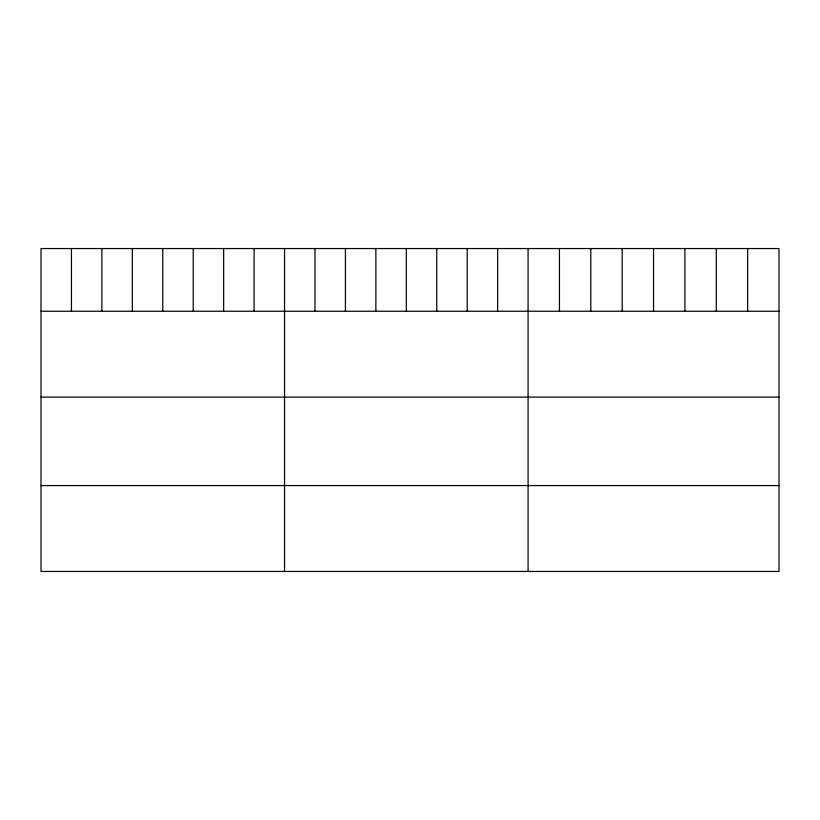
<?xml version="1.0" encoding="UTF-8"?>
<svg xmlns="http://www.w3.org/2000/svg" width="820" height="820" viewBox="0 0 820 820"><rect width="100%" height="100%" fill="white"/><g stroke="black" fill="none" stroke-linecap="round" stroke-linejoin="round"><path stroke-width="1.23" d="M779 311.241L779 571.448L41 571.448L41 248.552L779 248.552L779 311.241L41 311.241M41 397.106L779 397.106M41 485.573L779 485.573M747.635 248.552L747.635 311.241M716.27 248.552L716.27 311.241M684.905 248.552L684.905 311.241M653.54 248.552L653.54 311.241M622.175 248.552L622.175 311.241M590.81 248.552L590.81 311.241M559.445 248.552L559.445 311.241M528.08 248.552L528.08 571.448M497.637 248.552L497.637 311.241M467.195 248.552L467.195 311.241M436.752 248.552L436.752 311.241M406.31 248.552L406.31 311.241M375.867 248.552L375.867 311.241M345.425 248.552L345.425 311.241M314.982 248.552L314.982 311.241M284.54 248.552L284.54 571.448M254.097 248.552L254.097 311.241M223.655 248.552L223.655 311.241M193.212 248.552L193.212 311.241M162.77 248.552L162.77 311.241M132.327 248.552L132.327 311.241M101.885 248.552L101.885 311.241M71.442 248.552L71.442 311.241"/></g></svg>
